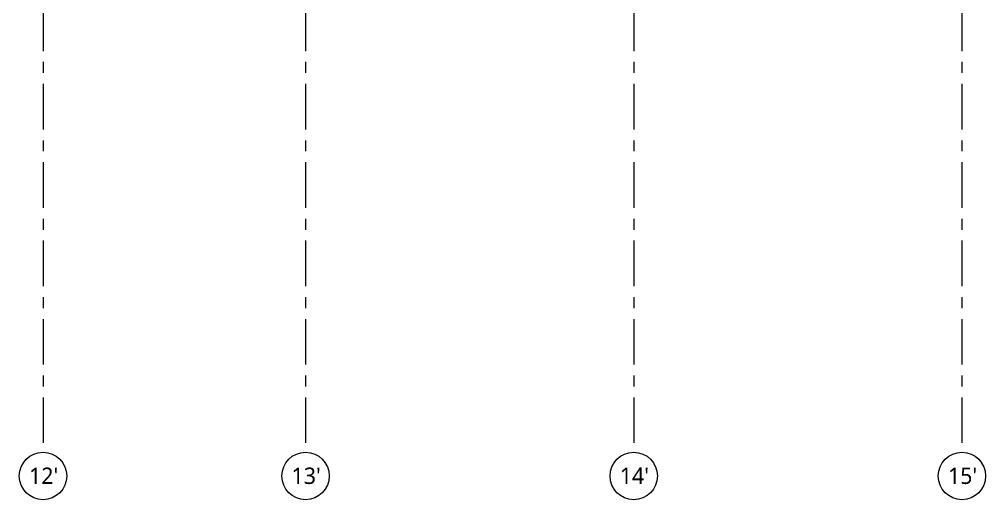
# Model space of a CAD drawing. Header units: millimetres. Extents: x -4000 to 187956, y -58990 to 162485.
# Drawn here: x 133580 to 160081, y -58990 to -45815 of the extents above; entities that cross this region are included whole.
import ezdxf

# ---------------------------------------------------------------- set-up
doc = ezdxf.new("R2010")
doc.units = ezdxf.units.MM
doc.linetypes.add('Grid Line 12_5mm', pattern=[2150, 1250, -300, 300, -300])
doc.layers.add('S-GRID', color=1, linetype='Continuous', lineweight=30)
doc.layers.add('S-GRID-IDEN', color=1, linetype='Continuous', lineweight=30)
doc.styles.add('Trebuchet MS_1', font='trebuc.ttf', dxfattribs={"height": 450})

# ---------------------------------------------------------------- blocks, each defined once
blk = doc.blocks.new('Grid - M_Grid Head - Circle-4774-FFS - TANG 1')
at = {"layer": 'S-GRID-IDEN', "color": 250, "lineweight": 9}
blk.add_circle((0, 0), 6.5, dxfattribs=at)
blk = doc.blocks.new('CMF2_NHAPHUTRO_S_rvt-1-FFS - TANG 1')
at = {"layer": 'S-GRID', "linetype": 'Grid Line 12_5mm', "lineweight": 9}
for p, q in [((134230, -13185), (134230, -57690)), ((141430, -13185), (141430, -57690)), ((150430, -13185), (150430, -57690)), ((159430, -13185), (159430, -57690))]:
    blk.add_line(p, q, dxfattribs=at)
at = {"layer": 'S-GRID-IDEN', "lineweight": 9, "char_height": 450, "width": 921.94, "attachment_point": 1, "style": 'Trebuchet MS_1', "bg_fill": 3, "box_fill_scale": 1.25, "bg_fill_color": 256, "bg_fill_true_color": 13158600, "bg_fill_transparency": 0}
for s, insert in [("12'", (133846, -58109)), ("13'", (141046, -58109)), ("14'", (150046, -58109)), ("15'", (159046, -58109))]:
    blk.add_mtext(s, dxfattribs=dict(at, insert=insert))
at = {"layer": 'S-GRID-IDEN', "color": 10, "lineweight": 5, "xscale": 99.99999999999993, "yscale": 99.99999999999993, "zscale": 99.99999999999993, "rotation": 180}
for p in [(134230, -58340), (141430, -58340), (150430, -58340), (159430, -58340)]:
    blk.add_blockref('Grid - M_Grid Head - Circle-4774-FFS - TANG 1', p, dxfattribs=at)

msp = doc.modelspace()

# ---------------------------------------------------------------- block references
at = {"lineweight": 5}
msp.add_blockref('CMF2_NHAPHUTRO_S_rvt-1-FFS - TANG 1', (0, 0), dxfattribs=at)

doc.saveas('drawing.dxf')
